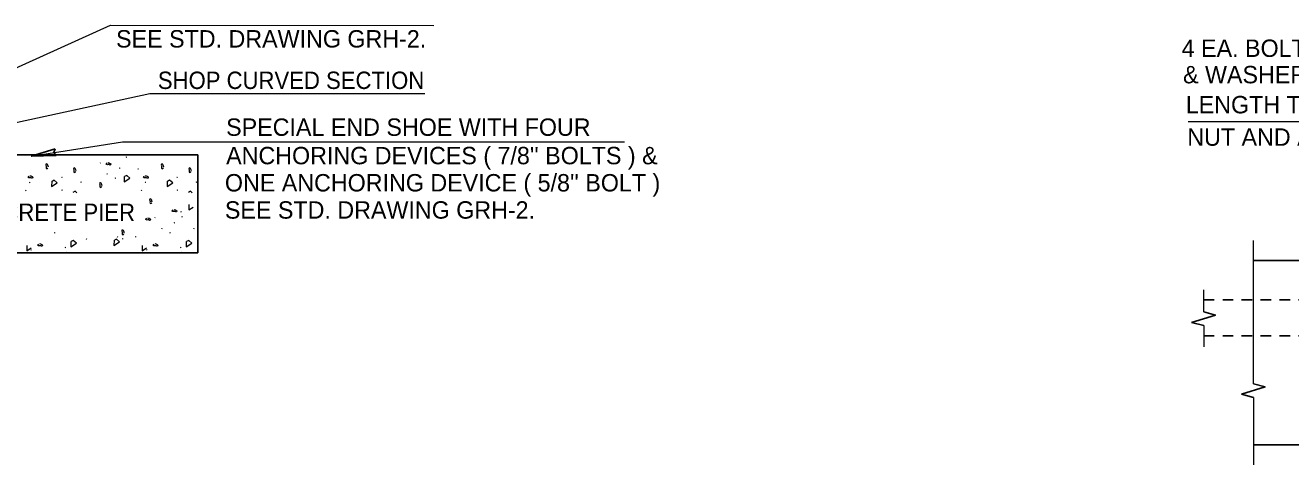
# Model space of a CAD drawing. Extents: x -68 to 845, y -11 to 259.
# Drawn here: x 610.9 to 697.3, y 46 to 76 of the extents above; entities that cross this region are included whole.
import ezdxf

# ---------------------------------------------------------------- set-up
doc = ezdxf.new("R2010")
doc.units = 0
doc.header["$LTSCALE"] = 0.48
doc.linetypes.add('SHORT_DASHED', pattern=[2.7, 1.5, -1.2])
doc.layers.add('1', color=7, linetype='Continuous', lineweight=13)

msp = doc.modelspace()

# ---------------------------------------------------------------- linework, layer by layer
at = {"layer": '1'}
for p, q in [((690.2855, 69.4358), (718.7016, 69.4358)), ((694.7332, 51.5261), (694.7332, 61.3126)), ((691.3384, 56.4354), (691.3384, 57.9423)), ((691.3384, 55.5019), (691.3384, 54.0495)), ((694.7332, 50.5926), (694.7332, 45.9992))]:
    msp.add_line(p, q, dxfattribs=at)
at = {"layer": '1', "lineweight": 25}
for p, q in [((611.2523, 67.0819), (612.8829, 67.569)), ((611.2523, 67.0819), (612.9538, 67.1112)), ((694.7332, 59.9543), (703.8747, 59.9543)), ((691.3384, 55.5019), (690.5154, 55.7215)), ((694.7332, 50.5926), (693.9103, 50.8122)), ((694.7332, 47.3601), (715.0773, 47.3601))]:
    msp.add_line(p, q, dxfattribs=at)
at = {"layer": '1', "linetype": 'SHORT_DASHED', "lineweight": 25}
for p, q in [((691.3384, 57.2591), (698.4673, 57.2591)), ((691.3384, 54.8091), (712.2867, 54.7598))]:
    msp.add_line(p, q, dxfattribs=at)
at = {"layer": '1'}
for points in [[(598.7917, 67.9287), (616.6631, 76.0118), (638.7494, 75.9915)], [(603.9947, 68.0233), (619.3588, 71.3526), (638.1471, 71.3526)], [(611.2518, 67.0827), (617.484, 68.0482), (651.7685, 68.0482)], [(615.9688, 66.6034), (615.9817, 66.6253), (615.9817, 66.6263)], [(616.4831, 66.6431), (616.5502, 66.6208), (616.6097, 66.6058), (616.6544, 66.5763), (616.6917, 66.5388), (616.6767, 66.4793), (616.6173, 66.4645), (616.5725, 66.4942), (616.513, 66.4941), (616.4608, 66.4868), (616.4087, 66.4942), (616.3717, 66.5315), (616.3939, 66.5836), (616.4383, 66.6133)], [(617.7353, 67.0122), (617.7792, 67.0383), (617.7812, 67.0382)], [(611.1574, 65.7412), (611.2244, 65.7188), (611.2839, 65.7041), (611.3287, 65.6744), (611.366, 65.637), (611.351, 65.5776), (611.2916, 65.5626), (611.2468, 65.5924), (611.1873, 65.5923), (611.1351, 65.585), (611.083, 65.5924), (611.0459, 65.6296), (611.0683, 65.6818), (611.1127, 65.7115)], [(612.4278, 66.3307), (612.4053, 66.3978), (612.3906, 66.4573), (612.3607, 66.502), (612.3236, 66.5392), (612.2642, 66.5243), (612.249, 66.4647), (612.2788, 66.4199), (612.2788, 66.3606), (612.2713, 66.3083), (612.2788, 66.2563), (612.3162, 66.2192), (612.3682, 66.2414), (612.3981, 66.286)], [(614.3224, 66.0623), (614.3001, 66.1293), (614.2852, 66.1888), (614.2555, 66.2336), (614.2183, 66.2707), (614.1587, 66.2558), (614.1437, 66.1963), (614.1735, 66.1517), (614.1735, 66.0921), (614.1661, 66.0398), (614.1735, 65.9879), (614.2108, 65.9506), (614.2629, 65.9729), (614.2926, 66.0176)], [(616.4395, 65.8489), (616.4654, 65.893), (616.4655, 65.8949)], [(617.2887, 66.2513), (617.3327, 66.2774), (617.3346, 66.2773)], [(617.6128, 65.6836), (617.6055, 65.3188), (617.9926, 65.5719), (617.784, 65.7506), (617.6352, 65.6762)], [(618.557, 66.1863), (618.583, 66.2302), (618.583, 66.2323)], [(619.0383, 65.7412), (619.1053, 65.7188), (619.1648, 65.7041), (619.2096, 65.6744), (619.2469, 65.637), (619.2319, 65.5776), (619.1725, 65.5626), (619.1277, 65.5924), (619.0683, 65.5923), (619.0161, 65.585), (618.9639, 65.5924), (618.9268, 65.6296), (618.9492, 65.6818), (618.9936, 65.7115)], [(620.3088, 66.3307), (620.2862, 66.3978), (620.2715, 66.4573), (620.2417, 66.502), (620.2045, 66.5392), (620.1451, 66.5243), (620.1299, 66.4647), (620.1598, 66.4199), (620.1598, 66.3606), (620.1523, 66.3083), (620.1598, 66.2563), (620.1971, 66.2192), (620.2491, 66.2414), (620.2791, 66.286)], [(622.2033, 66.0623), (622.1811, 66.1293), (622.1661, 66.1888), (622.1364, 66.2336), (622.0992, 66.2707), (622.0397, 66.2558), (622.0247, 66.1963), (622.0544, 66.1517), (622.0544, 66.0921), (622.047, 66.0398), (622.0544, 65.9879), (622.0917, 65.9506), (622.1438, 65.9729), (622.1736, 66.0176)], [(611.1464, 65.2781), (611.1904, 65.3042), (611.1923, 65.3041)], [(612.6579, 65.3598), (612.6506, 64.995), (613.0377, 65.2482), (612.8292, 65.4268), (612.6803, 65.3524)], [(613.3354, 65.6158), (613.3614, 65.6596), (613.3612, 65.6617)], [(614.6357, 65.3038), (614.6796, 65.33), (614.6816, 65.3299)], [(616.1016, 65.0524), (616.0793, 65.1195), (616.0644, 65.1789), (616.0348, 65.2237), (615.9974, 65.2608), (615.9378, 65.2461), (615.9231, 65.1864), (615.9527, 65.1418), (615.9527, 65.0823), (615.9453, 65.03), (615.9527, 64.9781), (615.9901, 64.9407), (616.0422, 64.963), (616.0718, 65.0078)], [(616.9866, 65.5745), (617.0305, 65.6006), (617.0324, 65.6005)], [(619.0273, 65.2781), (619.0713, 65.3042), (619.0733, 65.3041)], [(620.5388, 65.3598), (620.5315, 64.995), (620.9187, 65.2482), (620.7101, 65.4268), (620.5612, 65.3524)], [(621.2163, 65.6158), (621.2423, 65.6596), (621.2422, 65.6617)], [(622.5166, 65.3038), (622.5606, 65.33), (622.5625, 65.3299)], [(610.8991, 64.7601), (610.8732, 64.7163), (610.8732, 64.7142)], [(613.3415, 64.7569), (613.3854, 64.783), (613.3873, 64.7829)], [(614.3726, 64.5722), (614.2563, 64.6718), (614.1073, 64.5973)], [(618.78, 64.7601), (618.7542, 64.7163), (618.7541, 64.7142)], [(619.5239, 63.9412), (619.5017, 64.0083), (619.4866, 64.0678), (619.457, 64.1125), (619.4196, 64.1498), (619.3602, 64.1348), (619.3452, 64.0752), (619.3749, 64.0304), (619.3749, 63.9711), (619.3675, 63.9188), (619.3749, 63.8668), (619.4122, 63.8296), (619.4643, 63.8519), (619.4942, 63.8966)], [(621.2224, 64.7569), (621.2663, 64.783), (621.2683, 64.7829)], [(622.2535, 64.5722), (622.1372, 64.6718), (621.9882, 64.5973)], [(620.9915, 63.4387), (621.0585, 63.4163), (621.1181, 63.4016), (621.1628, 63.3718), (621.2001, 63.3345), (621.1851, 63.275), (621.1257, 63.2601), (621.0808, 63.2899), (621.0214, 63.2898), (620.9692, 63.2825), (620.9171, 63.2899), (620.88, 63.3271), (620.9023, 63.3793), (620.9467, 63.4089)], [(621.4758, 63.2717), (621.5197, 63.2978), (621.5217, 63.2978)], [(622.0236, 63.768), (622.0163, 63.4032), (622.3113, 63.5962)], [(619.196, 62.8652), (619.263, 62.8427), (619.3226, 62.828), (619.3673, 62.7983), (619.4046, 62.7609), (619.3896, 62.7014), (619.3302, 62.6865), (619.2853, 62.7163), (619.2259, 62.7162), (619.1737, 62.7088), (619.1216, 62.7163), (619.0845, 62.7535), (619.1068, 62.8057), (619.1513, 62.8354)], [(619.7092, 62.8628), (619.7222, 62.8848), (619.7223, 62.8858)], [(621.0292, 62.5108), (621.0732, 62.537), (621.0752, 62.5369)], [(621.5383, 62.9343), (621.5822, 62.9604), (621.5842, 62.9603)], [(612.8462, 61.8339), (612.8901, 61.86), (612.8921, 61.8599)], [(615.0396, 61.425), (615.0136, 61.3811), (615.0135, 61.3791)], [(616.9104, 61.3327), (616.9032, 60.968), (617.2903, 61.2211), (617.0817, 61.3997), (616.9327, 61.3254)], [(617.1384, 61.5378), (617.1643, 61.5817), (617.1642, 61.5837)], [(617.6144, 61.817), (617.5922, 61.8839), (617.5773, 61.9435), (617.5476, 61.9882), (617.5104, 62.0254), (617.4508, 62.0105), (617.4358, 61.951), (617.4657, 61.9063), (617.4657, 61.8468), (617.4583, 61.7946), (617.4657, 61.7426), (617.5029, 61.7053), (617.5551, 61.7277), (617.5847, 61.7722)], [(617.4818, 61.4217), (617.5258, 61.4478), (617.5277, 61.4477)], [(618.3763, 61.5633), (618.4201, 61.5894), (618.4221, 61.5893)], [(620.1801, 62.1083), (620.206, 62.1524), (620.2061, 62.1544)], [(620.7271, 61.8339), (620.771, 61.86), (620.773, 61.8599)], [(622.36, 62.1083), (622.3859, 62.1523), (622.3859, 62.1544)], [(610.9562, 60.976), (610.9489, 60.6111), (611.2439, 60.8042)], [(611.2577, 60.6493), (611.2837, 60.6932), (611.2836, 60.6952)], [(611.8133, 61.0991), (611.8805, 61.0767), (611.9399, 61.0618), (611.9847, 61.0322), (612.0219, 60.9948), (612.007, 60.9353), (611.9476, 60.9204), (611.9027, 60.9502), (611.8433, 60.9501), (611.7911, 60.9427), (611.739, 60.9502), (611.7019, 60.9874), (611.7242, 61.0396), (611.7687, 61.0693)], [(613.5783, 60.8238), (613.6223, 60.8499), (613.6242, 60.8498)], [(613.6408, 60.4864), (613.6848, 60.5125), (613.6867, 60.5124)], [(613.9581, 61.2429), (613.951, 60.8783), (614.3379, 61.1314), (614.1296, 61.3101), (613.9806, 61.2357)], [(618.8372, 60.976), (618.8298, 60.6111), (619.1248, 60.8042)], [(619.1386, 60.6493), (619.1646, 60.6932), (619.1646, 60.6952)], [(619.6943, 61.0991), (619.7614, 61.0767), (619.8208, 61.0618), (619.8657, 61.0322), (619.9028, 60.9948), (619.8879, 60.9353), (619.8285, 60.9204), (619.7836, 60.9502), (619.7242, 60.9501), (619.672, 60.9427), (619.6199, 60.9502), (619.5828, 60.9874), (619.6051, 61.0396), (619.6496, 61.0693)], [(621.4592, 60.8238), (621.5032, 60.8499), (621.5052, 60.8498)], [(621.5217, 60.4864), (621.5657, 60.5125), (621.5676, 60.5124)], [(621.8391, 61.2429), (621.8319, 60.8783), (622.2188, 61.1314), (622.0105, 61.3101), (621.8616, 61.2357)], [(615.2938, 60.4709), (615.2867, 60.4781), (615.2585, 60.4709)]]:
    msp.add_lwpolyline(points, dxfattribs=at)
at = {"layer": '1', "lineweight": 25}
for points in [[(612.8829, 67.569), (612.7899, 67.3177), (612.9538, 67.1112)], [(691.3384, 56.4354), (692.136, 56.2227), (690.5154, 55.7215)], [(694.7332, 51.5261), (695.5308, 51.3133), (693.9103, 50.8122)]]:
    msp.add_lwpolyline(points, dxfattribs=at)
msp.add_lwpolyline([(593.1213, 60.4709), (622.6345, 60.4709), (622.6345, 67.1552), (593.1213, 67.1552)], close=True, dxfattribs=at)

# ---------------------------------------------------------------- texts
at = {"layer": '1'}
for s, p in [('SEE STD. DRAWING GRH-2.', (617.0507, 74.4938)), ('4 EA. BOLT NO. 7 & ASSEMBLY.  SEE TABLE  OF BOLTS,  NUTS,', (689.8355, 73.8524)), ('& WASHERS ON STD GRH-2.  BOLTS SHALL BE OF SUFFICIENT', (689.9287, 72.0498)), ('LENGTH TO EXTEND THROUGH THE FULL THICKNESS OF THE', (690.1153, 69.9985)), ('SPECIAL END SHOE WITH FOUR', (624.5688, 68.4613)), ("NUT AND AT LEAST 1/2'' BEYOND.", (690.2175, 67.7827)), ("ANCHORING DEVICES ( 7/8'' BOLTS ) &", (624.5688, 66.5197)), ("ONE ANCHORING DEVICE ( 5/8'' BOLT )", (624.4843, 64.6625)), ('SEE STD. DRAWING GRH-2.', (624.4843, 62.8053))]:
    msp.add_text(s, height=1.188, dxfattribs=at).set_placement(p)
at = {"layer": '1', "width": 0.95}
for s, p in [('SHOP CURVED SECTION', (619.9037, 71.662)), ('EXISTING CONCRETE PIER', (598.4683, 62.6462))]:
    msp.add_text(s, height=1.188, dxfattribs=at).set_placement(p)

doc.saveas('drawing.dxf')
